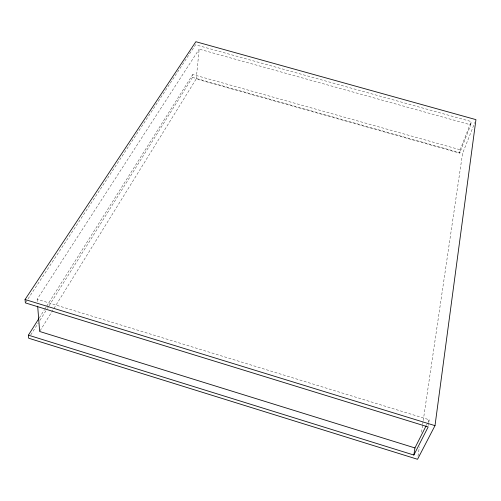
<?xml version="1.0" encoding="UTF-8"?>
<svg xmlns="http://www.w3.org/2000/svg" width="501" height="501" viewBox="0 0 501 501"><rect width="100%" height="100%" fill="white"/><g stroke="black" fill="none" stroke-linecap="round" stroke-linejoin="round"><path stroke-width="0.38" stroke-dasharray="2.5 1.88" d="M49.06 305.798L192.478 77.404L192.753 74.524L460.162 149.774L459.655 153.131L196.235 78.914L53.67 308.885M196.235 78.914L199.173 49.142L470.746 124.862L459.655 153.131M428.374 425.512L428.681 423.351M428.781 422.631L429.188 419.75L37.137 299.272L199.173 49.142M470.746 124.862L471.216 121.555L195.572 44.789L25.369 302.892M417.991 456.186L419.362 446.898M421.523 432.188L422.55 425.217M422.662 424.447L423.12 421.347M423.232 420.577L462.561 153.481L474.81 122.52M460.162 149.774L471.216 121.555M426.407 425.249L427.798 422.5M428.148 421.811L429.188 419.75M40.074 330.817L53.256 309.549M30.768 334.925L38.251 323.007M39.917 320.358L46.981 309.104M47.395 308.441L48.641 306.455M39.247 317.953L44.251 310.019M44.67 309.355L46.336 306.712M46.756 306.048L192.753 74.524M192.478 77.404L462.561 153.481M37.137 299.272L37.318 301.577"/><path stroke-width="0.75" d="M28.4 335.156L28.689 338.231L417.533 459.285L435 425.643L475.95 119.639L195.86 41.715L25.05 299.51L25.369 302.892L428.173 426.952L413.857 455.04L28.4 335.156L38.828 318.617M413.857 455.04L414.934 447.938L426.057 425.938M25.05 299.51L435 425.643M414.934 447.938L39.66 331.48L37.675 306.174"/></g></svg>
